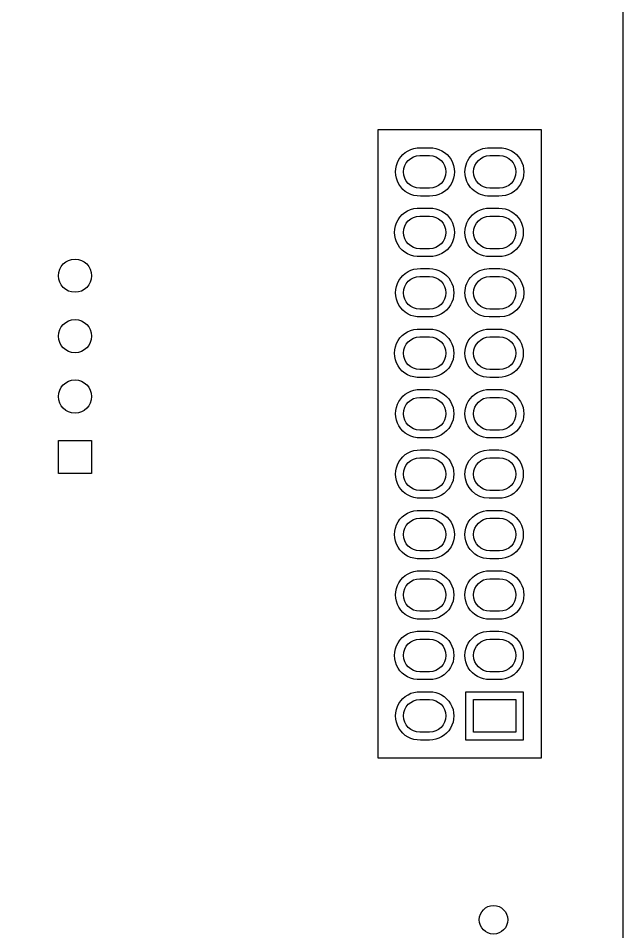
# Model space of a CAD drawing. Extents: x 6 to 176, y -11 to 159.
# Drawn here: x 150.35 to 175.77, y 78.05 to 116.44 of the extents above; entities that cross this region are included whole.
import ezdxf

# ---------------------------------------------------------------- set-up
doc = ezdxf.new("R2010")
doc.units = 0
for name, color, linetype in [('BG_OUTLINE', 5, 'CONTINUOUS'), ('PG_NEW_SLIK-BOT', 231, 'CONTINUOUS'), ('PIN_BOTTOM', 12, 'CONTINUOUS')]:
    doc.layers.add(name, color=color, linetype=linetype)

msp = doc.modelspace()

# ---------------------------------------------------------------- linework, layer by layer
at = {"layer": 'BG_OUTLINE'}
msp.add_lwpolyline([(172.76826, 159.132524, -0.414213), (175.768254, 156.13253), (175.768254, -7.862062, -0.414223), (172.76826, -10.862056), (8.768588, -10.862056, -0.414212), (5.768594, -7.862062), (5.768594, 156.13253, -0.414226), (8.768588, 159.132524)], format="xyb", close=True, dxfattribs=at)
at = {"layer": 'PG_NEW_SLIK-BOT'}
for points in [[(172.34027, 85.348572), (165.48227, 85.348572), (165.48227, 111.764572), (172.34027, 111.764572)], [(171.57827, 88.142572), (171.57827, 86.110572), (169.16527, 86.110572), (169.16527, 88.142572)]]:
    msp.add_lwpolyline(points, close=True, dxfattribs=at)
for points in [[(167.64127, 111.002572, -1.031738), (167.64127, 108.970572), (167.26027, 108.970572, -1.031738), (167.26027, 111.002572)], [(170.56227, 111.002572, -1.031738), (170.56227, 108.970572), (170.18127, 108.970572, -0.423397), (169.133012, 109.986572, -0.423397), (170.18127, 111.002572)], [(167.64127, 108.462572, -1.031738), (167.64127, 106.430572), (167.26027, 106.430572, -1.072781), (167.26027, 108.462572)], [(170.56227, 108.462572, -1.007843), (170.56227, 106.430572), (170.18127, 106.430572, -1.031738), (170.18127, 108.462572)], [(167.64127, 105.922572, -1.007843), (167.64127, 103.890572), (167.26027, 103.890572, -1.031738), (167.26027, 105.922572)], [(170.59402, 105.92308, -1), (170.59402, 103.890064, -0.00781), (170.56227, 103.890572), (170.18127, 103.890572, -0.00781), (170.14952, 103.890064, -0.413411), (169.133012, 104.903778, -0.415021), (170.14952, 105.92308, -0.00781), (170.18127, 105.922572), (170.56227, 105.922572, -0.00781)], [(167.64127, 103.382572, -1.007843), (167.64127, 101.350572), (167.26027, 101.350572, -1.072781), (167.26027, 103.382572)], [(170.56227, 103.382572, -1.007843), (170.56227, 101.350572), (170.18127, 101.350572, -1.031738), (170.18127, 103.382572)], [(167.64127, 100.842572, -1.007843), (167.64127, 98.810572), (167.26027, 98.810572, -1.031738), (167.26027, 100.842572)], [(170.56227, 100.842572, -1.031738), (170.56227, 98.810572), (170.18127, 98.810572, -1.031738), (170.18127, 100.842572)], [(167.64127, 98.302572, -1.007843), (167.64127, 96.270572), (167.26027, 96.270572, -1.031738), (167.26027, 98.302572)], [(170.56227, 98.302572, -1.007843), (170.56227, 96.270572), (170.18127, 96.270572, -0.00781), (170.14952, 96.270064, -1), (170.14952, 98.30308, -0.00781), (170.18127, 98.302572)], [(167.64127, 95.762572, -1.031738), (167.64127, 93.730572), (167.26027, 93.730572, -1.072781), (167.26027, 95.762572)], [(170.56227, 95.762572, -1.007843), (170.56227, 93.730572), (170.18127, 93.730572, -1.031738), (170.18127, 95.762572)], [(167.64127, 93.222572, -1.007843), (167.64127, 91.190572), (167.26027, 91.190572, -1.031738), (167.26027, 93.222572)], [(170.56227, 93.222572, -1.031738), (170.56227, 91.190572), (170.18127, 91.190572, -1.031738), (170.18127, 93.222572)], [(167.64127, 90.682572, -1.007843), (167.64127, 88.650572), (167.26027, 88.650572, -1.072781), (167.26027, 90.682572)], [(170.56227, 90.682572, -1.007843), (170.56227, 88.650572), (170.18127, 88.650572, -1.031738), (170.18127, 90.682572)], [(167.64127, 88.142572, -1.007843), (167.64127, 86.110572), (167.26027, 86.110572, -1.031738), (167.26027, 88.142572)]]:
    msp.add_lwpolyline(points, format="xyb", close=True, dxfattribs=at)
at = {"layer": 'PIN_BOTTOM'}
for points in [[(167.23487, 110.672372), (167.64127, 110.672372, -1), (167.64127, 109.300772), (167.23487, 109.300772, -1)], [(170.18127, 110.672372), (170.58767, 110.672372, -1), (170.58767, 109.300772), (170.18127, 109.300772, -1)], [(167.23487, 108.132372), (167.64127, 108.132372, -1), (167.64127, 106.760772), (167.23487, 106.760772, -1)], [(170.18127, 108.132372), (170.58767, 108.132372, -1), (170.58767, 106.760772), (170.18127, 106.760772, -1)], [(167.23487, 105.592372), (167.64127, 105.592372, -1), (167.64127, 104.220772), (167.23487, 104.220772, -1)], [(170.18127, 105.592372), (170.58767, 105.592372, -1), (170.58767, 104.220772), (170.18127, 104.220772, -1)], [(167.23487, 103.052372), (167.64127, 103.052372, -1), (167.64127, 101.680772), (167.23487, 101.680772, -1)], [(170.18127, 103.052372), (170.58767, 103.052372, -1), (170.58767, 101.680772), (170.18127, 101.680772, -1)], [(167.23487, 100.512372), (167.64127, 100.512372, -1), (167.64127, 99.140772), (167.23487, 99.140772, -1)], [(170.18127, 100.512372), (170.58767, 100.512372, -1), (170.58767, 99.140772), (170.18127, 99.140772, -1)], [(167.23487, 97.972372), (167.64127, 97.972372, -1), (167.64127, 96.600772), (167.23487, 96.600772, -1)], [(170.18127, 97.972372), (170.58767, 97.972372, -1), (170.58767, 96.600772), (170.18127, 96.600772, -1)], [(167.23487, 95.432372), (167.64127, 95.432372, -1), (167.64127, 94.060772), (167.23487, 94.060772, -1)], [(170.18127, 95.432372), (170.58767, 95.432372, -1), (170.58767, 94.060772), (170.18127, 94.060772, -1)], [(167.23487, 92.892372), (167.64127, 92.892372, -1), (167.64127, 91.520772), (167.23487, 91.520772, -1)], [(170.18127, 92.892372), (170.58767, 92.892372, -1), (170.58767, 91.520772), (170.18127, 91.520772, -1)], [(167.23487, 90.352372), (167.64127, 90.352372, -1), (167.64127, 88.980772), (167.23487, 88.980772, -1)], [(170.18127, 90.352372), (170.58767, 90.352372, -1), (170.58767, 88.980772), (170.18127, 88.980772, -1)], [(167.23487, 87.812372), (167.64127, 87.812372, -1), (167.64127, 86.440772), (167.23487, 86.440772, -1)]]:
    msp.add_lwpolyline(points, format="xyb", close=True, dxfattribs=at)
for points in [[(152.036272, 98.7044), (153.433272, 98.7044), (153.433272, 97.3074), (152.036272, 97.3074)], [(171.27347, 86.440772), (169.49547, 86.440772), (169.49547, 87.812372), (171.27347, 87.812372)]]:
    msp.add_lwpolyline(points, close=True, dxfattribs=at)
for centre, radius in [((152.734772, 105.6259), 0.6985), ((152.734772, 103.0859), 0.6985), ((152.734772, 100.5459), 0.6985), ((170.33367, 78.556612), 0.599948)]:
    msp.add_circle(centre, radius, dxfattribs=at)

doc.saveas('drawing.dxf')
